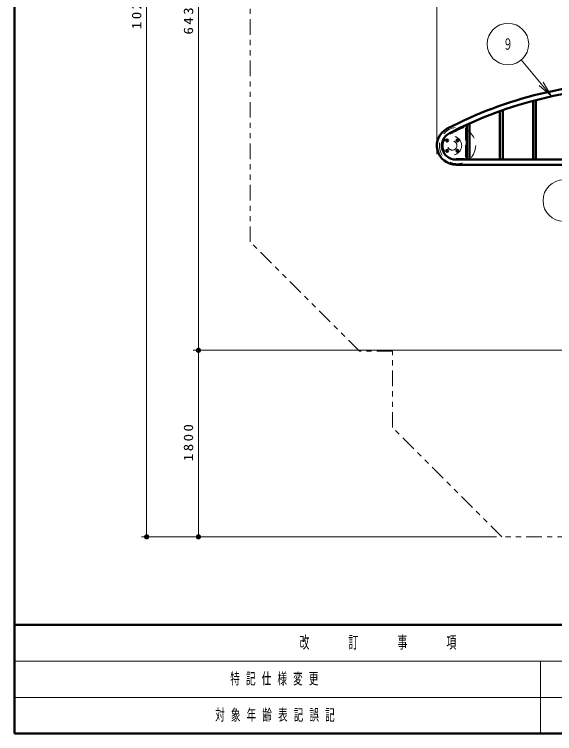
# Model space of a CAD drawing. Units: millimetres on the paper, scale 1:50. Extents: x -385 to 0, y -594 to 267.
# Drawn here: x -385 to -280.8, y 0 to 138.8 of the extents above; entities that cross this region are included whole.
import ezdxf
from ezdxf.enums import TextEntityAlignment as Align

# ---------------------------------------------------------------- set-up
doc = ezdxf.new("R2010")
doc.units = ezdxf.units.MM
doc.linetypes.add('USER1', pattern=[4.5, 2.5, -2])
doc.linetypes.add('USER3', pattern=[8, 3, -1, 1, -1, 1, -1])
doc.layers.add('LY_1', color=140, linetype='Continuous', lineweight=50)
doc.styles.add('ＭＳ ゴシック', font='')
doc.styles.get('ＭＳ ゴシック').set_extended_font_data('MS Gothic')

# ---------------------------------------------------------------- blocks, each defined once
blk = doc.blocks.new('filled_dot')
at = {"color": 0, "linetype": 'Continuous', "lineweight": -2, "const_width": 1.25}
blk.add_lwpolyline([(-0.625, 0, 1), (0.625, 0, 1)], format="xyb", close=True, dxfattribs=at)

msp = doc.modelspace()

# ---------------------------------------------------------------- linework, layer by layer
at = {"layer": 'LY_1', "color": 7}
for p, q in [((-385, 267), (-385, 0)), ((-385, 21), (0, 21)), ((-385, 0), (0, 0))]:
    msp.add_line(p, q, dxfattribs=at)
at = {"layer": 'LY_1', "color": 7, "lineweight": 13}
for p, q in [((-303.482, 111.812), (-303.482, 253.678)), ((-359.482, 37.982), (-359.482, 242.678)), ((-349.482, 73.982), (-349.482, 202.678)), ((-281.447, 123.101), (-287.208, 130.024)), ((-281.447, 123.101), (-283.75, 125.087)), ((-281.447, 123.101), (-283.366, 125.407)), ((-282.981, 125.727), (-281.447, 123.101)), ((-244.982, 73.982), (-350.482, 73.982)), ((-349.482, 37.982), (-349.482, 73.982)), ((-291.979, 37.982), (-360.482, 37.982)), ((-291.979, 37.982), (-350.482, 37.982)), ((-385, 14), (-243.5, 14)), ((-283.5, 14), (-283.5, 0)), ((-385, 7), (-243.5, 7))]:
    msp.add_line(p, q, dxfattribs=at)
at = {"layer": 'LY_1'}
for p, q in [((-284.369, 110.784), (-284.369, 122.287)), ((-284.913, 110.784), (-284.913, 122.145)), ((-291.313, 110.784), (-291.313, 120.152)), ((-290.769, 110.784), (-290.769, 120.344)), ((-298.257, 117.287), (-298.245, 117.259)), ((-297.803, 114.521), (-297.803, 116.879)), ((-297.713, 116.939), (-297.743, 116.939)), ((-297.713, 110.784), (-297.713, 117.539)), ((-297.169, 110.784), (-297.169, 117.787)), ((-301.053, 115.908), (-301.039, 115.881)), ((-297.713, 114.461), (-297.743, 114.461)), ((-297.803, 111.244), (-297.803, 113.601)), ((-297.713, 113.661), (-297.743, 113.661)), ((-297.713, 111.184), (-297.743, 111.184)), ((-299.805, 110.784), (-299.805, 110.814)), ((-299.805, 110.784), (-252.338, 110.784)), ((-299.805, 109.812), (-252.338, 109.812)), ((-299.745, 110.874), (-298.173, 110.874)), ((-298.113, 110.784), (-298.113, 110.814))]:
    msp.add_line(p, q, dxfattribs=at)
at = {"layer": 'LY_1', "color": 7, "linetype": 'USER1', "lineweight": 13}
for p, q in [((-297.713, 117.399), (-297.84, 117.481)), ((-297.853, 110.784), (-297.713, 110.924))]:
    msp.add_line(p, q, dxfattribs=at)
at = {"layer": 'LY_1', "color": 7, "linetype": 'USER3', "lineweight": 13}
msp.add_lwpolyline([(-211.231, 37.982), (-290.979, 37.982), (-312.067, 59.07), (-312.067, 73.812), (-318.394, 73.812), (-339.482, 94.9), (-339.482, 140.695), (-318.394, 161.784), (-288.382, 161.784), (-288.382, 217.589), (-263.294, 242.678), (-224.671, 242.678), (-199.582, 217.589), (-199.582, 161.784), (-169.571, 161.784), (-148.482, 140.695), (-148.482, 94.9), (-169.571, 73.812), (-190.142, 73.812), (-190.142, 59.07)], close=True, dxfattribs=at)
at = {"layer": 'LY_1', "color": 7, "lineweight": 13}
for centre in [(-289.767, 133.098), (-279.002, 102.878)]:
    msp.add_circle(centre, 4, dxfattribs=at)
at = {"layer": 'LY_1', "color": 7, "linetype": 'USER1', "lineweight": 13}
for centre, radius in [((-299.491, 113.498), 3.5), ((-300.491, 113.498), 1.8), ((-300.491, 113.498), 0.891)]:
    msp.add_circle(centre, radius, dxfattribs=at)
at = {"layer": 'LY_1'}
for centre in [(-301.491, 114.498), (-299.491, 114.498), (-301.491, 112.498), (-299.491, 112.498)]:
    msp.add_circle(centre, 0.2, dxfattribs=at)
for centre, radius, start, end in [((-264.492, 45.298), 80.486, 90, 117.37441), ((-264.492, 45.298), 79.514, 90, 117.37441), ((-299.805, 113.498), 3.686, 117.37441, 270), ((-264.492, 45.298), 79.424, 115.17143, 117.33105), ((-298.299, 117.234), 0.06, 295.17143, 24.83984), ((-297.743, 116.879), 0.06, 90, 180), ((-299.805, 113.498), 2.714, 117.37441, 270), ((-300.986, 115.909), 0.06, 207.66264, 297.33105), ((-297.743, 114.521), 0.06, 180, 270), ((-297.743, 113.601), 0.06, 90, 180), ((-297.743, 111.244), 0.06, 180, 270), ((-299.745, 110.814), 0.06, 90, 180), ((-298.173, 110.814), 0.06, 0, 90)]:
    msp.add_arc(centre, radius, start, end, dxfattribs=at)

# ---------------------------------------------------------------- block references
at = {"layer": 'LY_1', "color": 7, "lineweight": 13, "xscale": 0.4, "yscale": 0.4}
for p, rotation in [((-349.482, 73.982), 90), ((-349.482, 73.982), 270), ((-359.482, 37.982), 90), ((-349.482, 37.982), 90)]:
    msp.add_blockref('filled_dot', p, dxfattribs=dict(at, rotation=rotation))

# ---------------------------------------------------------------- texts
at = {"layer": 'LY_1', "color": 7, "style": 'ＭＳ ゴシック', "width": 0.6}
msp.add_text('９', height=2.199, dxfattribs=at).set_placement((-289.767, 133.098), align=Align.MIDDLE_CENTER)
at = {"layer": 'LY_1', "color": 7, "char_height": 1.833, "attachment_point": 8, "rotation": 90, "style": 'ＭＳ ゴシック'}
for s, insert in [('\\T1.33;\\W1.15;10235', (-360.482, 140.741)), ('\\T1.33;\\W1.15;6435', (-350.482, 138.746)), ('\\T1.33;\\W1.15;1800', (-350.482, 56.403))]:
    msp.add_mtext(s, dxfattribs=dict(at, insert=insert))
at = {"layer": 'LY_1', "color": 7, "style": 'ＭＳ ゴシック'}
for s, insert, char_height, attachment_point in [('\\T1.64;\\W0.6;改\u3000\u3000訂\u3000\u3000事\u3000\u3000項', (-314.25, 17.5), 2.346, 5), ('\\T1.64;\\W0.6;特記仕様変更', (-334.25, 10.5), 2.199, 5), ('\\T1.64;\\W0.6;対象年齢表記誤記', (-346.25, 3.5), 2.199, 4)]:
    msp.add_mtext(s, dxfattribs=dict(at, insert=insert, char_height=char_height, attachment_point=attachment_point))

doc.saveas('drawing.dxf')
